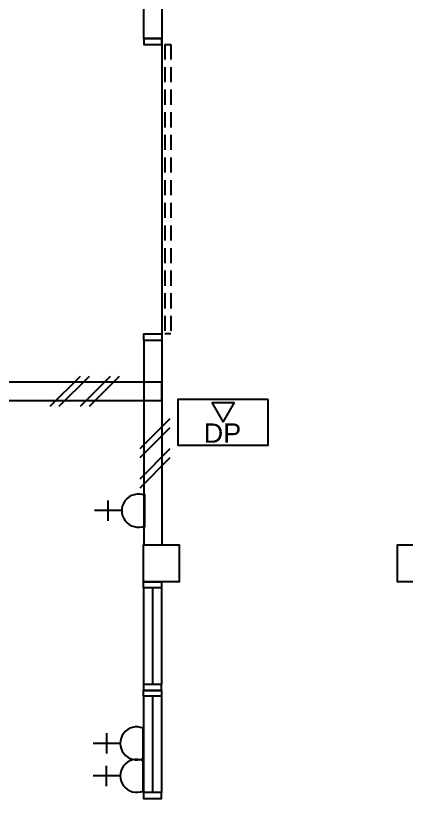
# Model space of a CAD drawing. Header units: inches. Extents: x -106706990 to 300603, y -86718466 to 1728185.
# Drawn here: x 59628 to 62864, y 31606 to 38093 of the extents above; entities that cross this region are included whole.
import ezdxf

# ---------------------------------------------------------------- set-up
doc = ezdxf.new("R2010")
doc.units = ezdxf.units.IN
doc.header["$MEASUREMENT"] = 0
doc.linetypes.add('HIDDEN', pattern=[0.375, 0.25, -0.125])
for name, color, linetype in [('A-COLUMN', 3, 'Continuous'), ('A-DROP', 8, 'Continuous'), ('A-HIDDEN', 8, 'HIDDEN'), ('A-TXTBOMBA', 7, 'Continuous'), ('A-WALL', 1, 'Continuous'), ('A-WIN', 9, 'Continuous'), ('A-WLH', 7, 'Continuous'), ('AHT_DOOR', 2, 'Continuous'), ('ELECT', 6, 'Continuous')]:
    doc.layers.add(name, color=color, linetype=linetype)
doc.styles.add('arial', font='arial.ttf')

# ---------------------------------------------------------------- blocks, each defined once
blk = doc.blocks.new('A$C49831240')
at = {"layer": 'A-WLH', "color": 8}
for p, q in [((250, 575), (0, 325)), ((250, 500), (0, 250)), ((250, 325), (0, 75)), ((250, 250), (0, 0))]:
    blk.add_line(p, q, dxfattribs=at)
blk = doc.blocks.new('A$C52B244CD')
at = {"layer": 'A-WLH', "color": 8}
for p, q in [((0, 0), (250, 250)), ((75, 0), (325, 250)), ((250, 0), (500, 250)), ((325, 0), (575, 250))]:
    blk.add_line(p, q, dxfattribs=at)
blk = doc.blocks.new('A$C04C40081')
at = {"layer": 'A-WIN', "color": 8}
for p, q in [((850, 150), (50, 150)), ((850, 75), (50, 75)), ((850, 0), (50, 0))]:
    blk.add_line(p, q, dxfattribs=at)
at = {"layer": 'A-WIN', "color": 8, "linetype": 'Continuous'}
for points in [[(50, 150), (0, 150), (0, 0), (50, 0)], [(850, 150), (900, 150), (900, 0), (850, 0)]]:
    blk.add_lwpolyline(points, close=True, dxfattribs=at)
blk = doc.blocks.new('SOCKET')
at = {"layer": 'ELECT', "color": 6}
for p, q in [((15248.7, 25891.4), (15248.7, 26116.4)), ((15164.3, 26003.9), (15333.1, 26003.9)), ((15112.3, 25701.6), (15385.1, 25701.6))]:
    blk.add_line(p, q, dxfattribs=at)
blk.add_arc((15248.7, 25755), 136.4, 336.97635, 203.02365, dxfattribs=at)

msp = doc.modelspace()

# ---------------------------------------------------------------- linework, layer by layer
at = {"layer": 'A-COLUMN', "color": 8}
for points in [[(60838.8, 35054.4), (60688.8, 35054.4), (60688.8, 34904.4), (60838.8, 34904.4)], [(60684.7, 33404.3), (60984.7, 33404.3), (60984.7, 33704.3), (60684.7, 33704.3)], [(63388.8, 33404.4), (63388.8, 33704.4), (62788.8, 33704.4), (62788.8, 33404.4)]]:
    msp.add_lwpolyline(points, close=True, dxfattribs=at)
at = {"layer": 'A-DROP', "color": 8}
for p, q in [((60838.8, 37904.4), (60838.8, 35404.4)), ((60838.8, 37854.4), (60838.8, 35454.4))]:
    msp.add_line(p, q, dxfattribs=at)
at = {"layer": 'A-HIDDEN', "color": 8, "linetype": 'HIDDEN', "ltscale": 500}
for p, q in [((60863.8, 37854.4), (60863.8, 35454.4)), ((60863.8, 37854.4), (60913.8, 37854.4)), ((60913.8, 37854.4), (60913.8, 35454.4)), ((60913.8, 35454.4), (60863.8, 35454.4))]:
    msp.add_line(p, q, dxfattribs=at)
at = {"layer": 'A-TXTBOMBA', "color": 8}
for p, q in [((61251.5, 34885.6), (61347.2, 34722.5)), ((61251.5, 34885.6), (61439.8, 34885.6)), ((61347.2, 34722.5), (61439.8, 34885.6))]:
    msp.add_line(p, q, dxfattribs=at)
msp.add_lwpolyline([(61720.7, 34911.3), (60970.6, 34911.3), (60970.6, 34533.4), (61720.7, 34533.4)], close=True, dxfattribs=at)
at = {"layer": 'A-WALL', "color": 8}
for p, q in [((60688.8, 37904.4), (60688.8, 40829.4)), ((60838.8, 40829.4), (60838.8, 37904.4)), ((60688.8, 35404.4), (60688.8, 35054.4)), ((60838.8, 35404.4), (60838.8, 33704.4)), ((60688.8, 35054.4), (51988.8, 35054.4)), ((51988.8, 34904.4), (60688.8, 34904.4)), ((60688.8, 34904.4), (60688.8, 33704.4))]:
    msp.add_line(p, q, dxfattribs=at)
at = {"layer": 'AHT_DOOR', "color": 8}
for p, q in [((60838.8, 37904.4), (60688.8, 37904.4)), ((60688.8, 37904.4), (60838.8, 37904.4)), ((60688.8, 35404.4), (60838.8, 35404.4))]:
    msp.add_line(p, q, dxfattribs=at)
for points in [[(60688.8, 37904.4), (60688.8, 37854.4), (60838.8, 37854.4), (60838.8, 37904.4)], [(60688.8, 35404.4), (60688.8, 35454.4), (60838.8, 35454.4), (60838.8, 35404.4)]]:
    msp.add_lwpolyline(points, dxfattribs=at)

# ---------------------------------------------------------------- block references
at = {"layer": 'A-WIN', "color": 8, "rotation": 90}
for p in [(60835.9, 32499.7), (60835.4, 31603.5)]:
    msp.add_blockref('A$C04C40081', p, dxfattribs=at)
at = {"layer": 'A-WLH', "color": 8}
for name, p in [('A$C52B244CD', (59913.8, 34855.3)), ('A$C49831240', (60655.4, 34176.8))]:
    msp.add_blockref(name, p, dxfattribs=at)
at = {"layer": 'ELECT', "color": 7, "linetype": 'HIDDEN', "rotation": 90}
for p in [(86398.2, 18741.5), (86385.8, 16812.8), (86384.9, 16543.3)]:
    msp.add_blockref('SOCKET', p, dxfattribs=at)

# ---------------------------------------------------------------- texts
at = {"layer": 'A-TXTBOMBA', "color": 8, "style": 'arial'}
msp.add_text('DP', height=160, dxfattribs=at).set_placement((61185.5, 34553.3))

doc.saveas('drawing.dxf')
